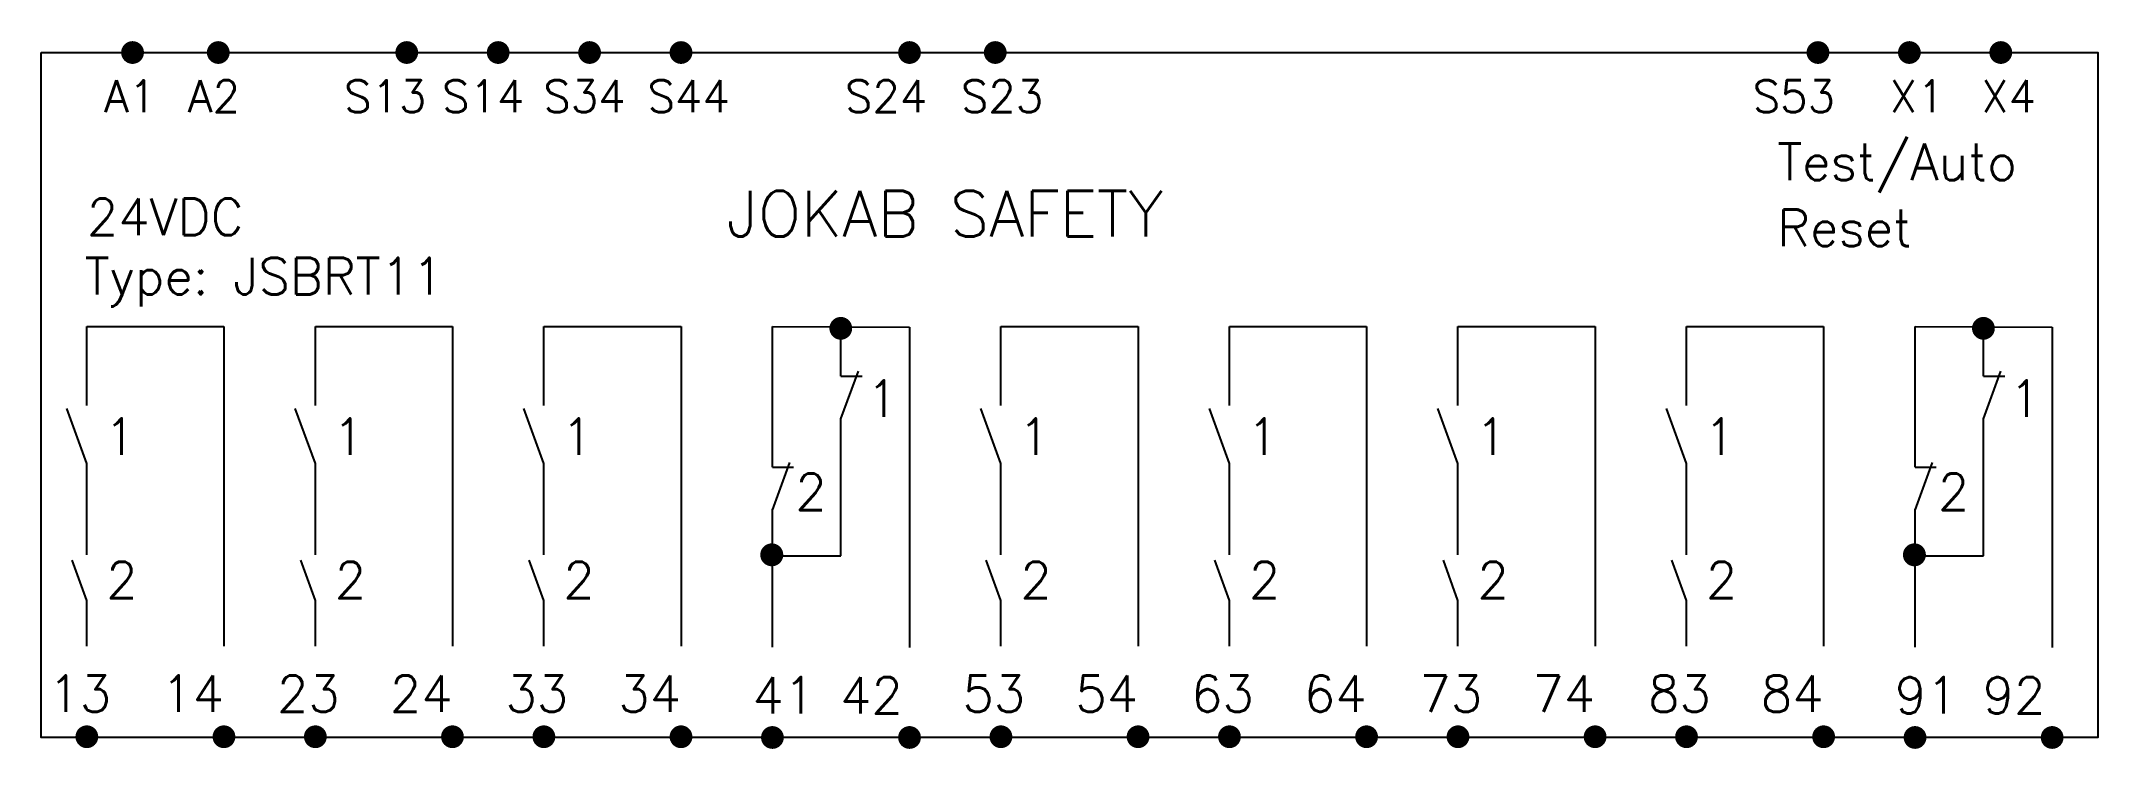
# Model space of a CAD drawing. Extents: x 0 to 112, y -1 to 38.
import ezdxf

# ---------------------------------------------------------------- set-up
doc = ezdxf.new("R2010")
doc.units = 0
doc.header["$LTSCALE"] = 7.5
doc.layers.get('0').update_dxf_attribs({"linetype": 'CONTINUOUS'})
doc.layers.add('1', color=7, linetype='CONTINUOUS')
doc.styles.add('T0', font='ROMANS.SHX')

# ---------------------------------------------------------------- blocks, each defined once
blk = doc.blocks.new('utg2')
at = {"layer": '1'}
for p, q in [((0, -7.71), (0, 0)), ((0, 0), (7.5, -0.03)), ((3.75, -2.71), (3.75, -0.1)), ((7.5, -0.03), (7.5, -17.58)), ((3.75, -5.05), (4.7, -2.44)), ((3.75, -2.71), (4.91, -2.71)), ((3.75, -12.55), (3.75, -5.05)), ((0, -10.05), (0.95, -7.44)), ((0, -7.71), (1.16, -7.71)), ((0, -17.55), (0, -10)), ((0, -12.55), (3.75, -12.55))]:
    blk.add_line(p, q, dxfattribs=at)
at = {"layer": '1', "const_width": 0.625}
for points in [[(3.43, -0.1, 1), (4.05, -0.1, 1)], [(-0.35, -12.5, 1), (0.28, -12.5, 1)], [(-0.31, -22.5, 1), (0.31, -22.5, 1)], [(7.19, -22.5, 1), (7.81, -22.5, 1)]]:
    blk.add_lwpolyline(points, format="xyb", close=True, dxfattribs=at)
at = {"layer": '1', "style": 'T0'}
for s, p in [('1', (5.16, -4.95)), ('2', (1.25, -10.05))]:
    blk.add_text(s, height=2, dxfattribs=at).set_placement(p)
at = {"layer": '1', "style": 'T0', "flags": 4}
blk.add_attdef('UTG', (-1.1, -21.19), '', height=2, dxfattribs=at)
blk = doc.blocks.new('utg1')
at = {"layer": '1'}
for p, q in [((0, 0), (7.5, 0)), ((0, -4.33), (0, 0)), ((7.5, 0), (7.5, -17.5)), ((0, -7.5), (-1.1, -4.49)), ((0, -12.5), (0, -7.5)), ((0, -15), (-0.8, -12.79)), ((0, -17.5), (0, -15))]:
    blk.add_line(p, q, dxfattribs=at)
at = {"layer": '1', "const_width": 0.625}
for points in [[(-0.31, -22.46, 1), (0.31, -22.46, 1)], [(7.19, -22.46, 1), (7.81, -22.46, 1)]]:
    blk.add_lwpolyline(points, format="xyb", close=True, dxfattribs=at)
at = {"layer": '1', "style": 'T0'}
for s, p in [('1', (0.96, -7.03)), ('2', (1.06, -14.88))]:
    blk.add_text(s, height=2, dxfattribs=at).set_placement(p)
at = {"layer": '1', "style": 'T0', "flags": 4}
blk.add_attdef('UTG', (-2.1, -21.1), '', height=2, dxfattribs=at)
blk = doc.blocks.new('VTYP')
at = {"layer": '1', "style": 'T0', "flags": 4}
blk.add_attdef('RT6', (0, 0), '', height=2, dxfattribs=at)

msp = doc.modelspace()

# ---------------------------------------------------------------- linework, layer by layer
msp.add_lwpolyline([(0, 37.5), (112.5, 37.5), (112.5, 0), (0, 0)], close=True)
at = {"const_width": 0.625}
for points in [[(4.69, 37.5, 1), (5.31, 37.5, 1)], [(9.38, 37.5, 1), (10, 37.5, 1)], [(19.69, 37.5, 1), (20.31, 37.5, 1)], [(24.69, 37.5, 1), (25.31, 37.5, 1)], [(29.69, 37.5, 1), (30.31, 37.5, 1)], [(34.69, 37.5, 1), (35.31, 37.5, 1)], [(47.19, 37.5, 1), (47.81, 37.5, 1)], [(51.88, 37.5, 1), (52.5, 37.5, 1)], [(96.88, 37.5, 1), (97.5, 37.5, 1)], [(101.88, 37.5, 1), (102.5, 37.5, 1)], [(106.88, 37.5, 1), (107.5, 37.5, 1)]]:
    msp.add_lwpolyline(points, format="xyb", close=True, dxfattribs=at)

# ---------------------------------------------------------------- block references
at = {"layer": '1'}
ref = msp.add_blockref('VTYP', (2.5, 27.5), dxfattribs=at)
ref.add_attrib('RT6', '24VDC', (2.5, 27.5), dxfattribs={"height": 2, "style": 'T0'})
for name, p, values in [('utg1', (2.5, 22.5), {'UTG': '13  14'}), ('utg1', (15, 22.5), {'UTG': '23  24'}), ('utg1', (27.5, 22.5), {'UTG': '33  34'}), ('utg2', (40, 22.5), {'UTG': '41 42'}), ('utg1', (52.5, 22.5), {'UTG': '53  54'}), ('utg1', (65, 22.5), {'UTG': '63  64'}), ('utg1', (77.5, 22.5), {'UTG': '73  74'}), ('utg1', (90, 22.5), {'UTG': '83  84'}), ('utg2', (102.5, 22.5), {'UTG': '91 92'})]:
    msp.add_blockref(name, p, dxfattribs=at).add_auto_attribs(values)

# ---------------------------------------------------------------- texts
at = {"style": 'T0'}
for s, height, p in [('A1', 1.75, (3.44, 34.23)), ('A2', 1.75, (8.03, 34.23)), ('S13', 1.75, (16.57, 34.23)), ('S14', 1.75, (21.93, 34.23)), ('S34', 1.75, (27.47, 34.23)), ('S44 ', 1.75, (33.17, 34.23)), ('S24', 1.75, (43.97, 34.23)), ('S23', 1.75, (50.31, 34.23)), ('S53', 1.75, (93.62, 34.23)), ('X1', 1.75, (101.12, 34.23)), ('X4', 1.75, (106.12, 34.23)), ('Test/Auto', 2, (94.96, 30.51)), ('JOKAB SAFETY', 2.5, (37.5, 27.42)), ('Reset', 2, (94.96, 26.9)), ('Type: JSBRT11', 2, (2.38, 24.26))]:
    msp.add_text(s, height=height, dxfattribs=at).set_placement(p)

doc.saveas('drawing.dxf')
